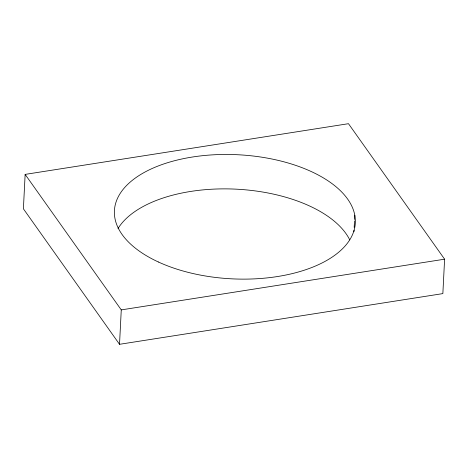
<?xml version="1.0" encoding="UTF-8"?>
<svg xmlns="http://www.w3.org/2000/svg" width="468" height="468" viewBox="0 0 468 468"><rect width="100%" height="100%" fill="white"/><g stroke="black" fill="none" stroke-linecap="round" stroke-linejoin="round"><path stroke-width="0.7" d="M25.143 174.394L23.4 208.81L119.521 344.308L442.857 293.606L444.6 259.19L348.479 123.692L25.143 174.394L121.265 309.892L119.521 344.308M353.96 231.672L354.03 230.238M354.177 227.366L354.504 220.914M354.574 219.48L354.797 215.181M121.265 309.892L444.6 259.19M118.018 228.542A120.615 62.121 2.9 0 1 235.843 189.148A120.615 62.121 2.9 0 1 349.731 239.856M158.395 261.998A120.615 62.121 2.9 0 0 353.755 231.362A120.615 62.121 2.9 0 0 192.465 157.014A120.615 62.121 2.9 0 0 158.395 261.998"/></g></svg>
